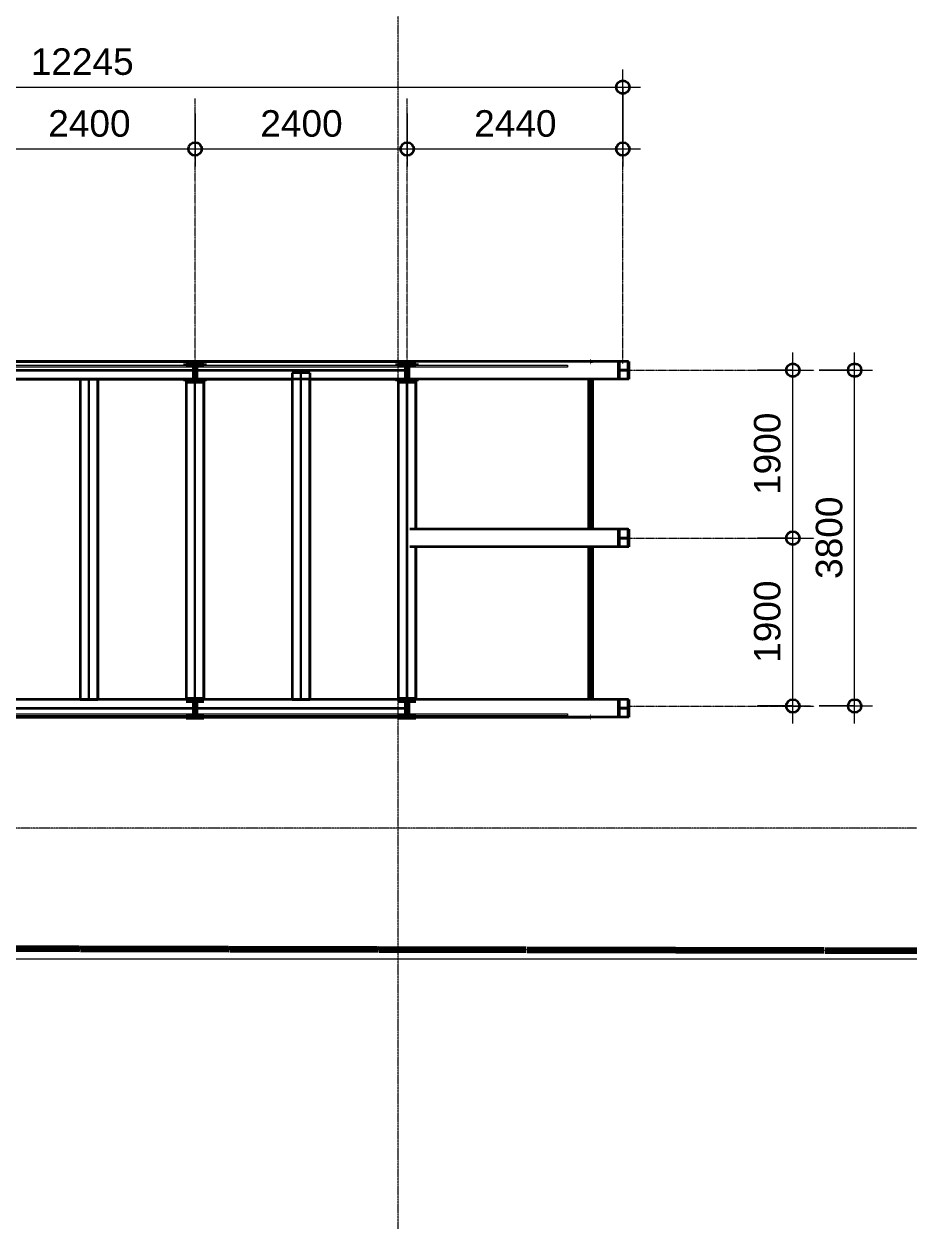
# Model space of a CAD drawing. Header units: millimetres. Extents: x -172 to 74841, y -20332 to 6639.
# Drawn here: x 27741 to 37754, y -20332 to -6697 of the extents above; entities that cross this region are included whole.
import ezdxf

# ---------------------------------------------------------------- set-up
doc = ezdxf.new("R2010")
doc.units = ezdxf.units.MM
for name, pattern in [('DPA_Grid _ Level 100', [10, 5.5, -1.6, 1.3, -1.6]), ('DPA_Hidden 100', [7.2, 4.7, -2.5]), ('DPA_Hidden 50', [3, 2, -1]), ('DPA_ROW', [32.5, 15, -2.5, 5, -2.5, 5, -2.5])]:
    doc.linetypes.add(name, pattern=pattern)
for name, color, linetype, lineweight in [('A-ANNO-DIMS', 1, 'Continuous', 9), ('A-ANNO-DIMS-100', 1, 'Continuous', 9), ('A-DETL', 1, 'Continuous', 70), ('A-GLAZ-CURT', 2, 'Continuous', 9), ('A-ROOF', 2, 'Continuous', 35), ('A-ROOF-FNSH', 2, 'Continuous', 35), ('C-PROP-LINE', 10, 'DPA_ROW', 100), ('S-BEAM', 2, 'Continuous', 35), ('S-COLS', 6, 'Continuous', 70), ('S-COLS-E', 2, 'Continuous', 35), ('S-GRID', 251, 'Continuous', 9)]:
    doc.layers.add(name, color=color, linetype=linetype, lineweight=lineweight)
doc.styles.add('Arial_6', font='arial.ttf', dxfattribs={"height": 300})
doc.dimstyles.new('DPA-DIM-3_0_C-C', dxfattribs={"dimscale": 304.8, "dimtxt": 306.07782, "dimasz": 0.492126, "dimexe": 0.656168, "dimexo": 0.0625, "dimgap": 0.164042, "dimtad": 1, "dimdec": 0, "dimzin": 0, "dimdsep": 46, "dimtxsty": 'Arial_6', "dimblk1": 'DOTBLANK', "dimblk2": 'DOTBLANK', "dimsah": 1, "dimcen": 0.09, "dimdle": 0.656168, "dimadec": 8, "dimazin": 0, "dimtfac": 1, "dimtdec": 4, "dimtix": 1, "dimtmove": 0, "dimatfit": 3, "dimfxl": 1.312336, "dimfxlon": 1, "dimtvp": 1, "dimtolj": 1, "dimtzin": 0, "dimarcsym": 2})

# ---------------------------------------------------------------- blocks, each defined once
blk = doc.blocks.new('H-Wide Flange-Column - H200x200x49_9-V12-4214-01 ENLARGED ENTRANCE 4 GROUND LEVEL - REFLECTED CEILING PLAN')
at = {"layer": 'S-COLS-E', "lineweight": 9}
h = blk.add_hatch(dxfattribs=at)
h.set_pattern_fill('FP_13', color=256, style=0, pattern_type=2)
h.set_pattern_definition([(225, (-904182.32, -14439.4), (251.44717, -251.44717), []), (225, (-904182.32, -14820.4), (251.44717, -251.44717), [])])
h.paths.add_polyline_path([(100, 100), (-100, 100), (-100, 88), (-17, 88), (-7, 83), (-4, 75), (-4, -75), (-8, -84), (-17, -88), (-100, -88), (-100, -100), (100, -100), (100, -88), (17, -88), (8, -84), (4, -75), (4, 75), (8, 84), (17, 88), (100, 88)])
at = {"layer": 'S-COLS'}
for p, q in [((-100, 100), (100, 100)), ((-100, 88), (-100, 100)), ((-17, 88), (-100, 88)), ((-4, -75), (-4, 75)), ((4, 75), (4, -75)), ((100, 88), (17, 88)), ((100, 100), (100, 88)), ((-100, -100), (-100, -88)), ((-100, -88), (-17, -88)), ((100, -100), (-100, -100)), ((17, -88), (100, -88)), ((100, -88), (100, -100))]:
    blk.add_line(p, q, dxfattribs=at)
for centre, start, end in [((-17, 75), 360, 90), ((17, 75), 90, 180), ((-17, -75), 270, 0), ((17, -75), 180, 270)]:
    blk.add_arc(centre, 13, start, end, dxfattribs=at)
blk = doc.blocks.new('H-Wide Flange-Column - H200x200x49_9-V13-4214-01 ENLARGED ENTRANCE 4 GROUND LEVEL - REFLECTED CEILING PLAN')
at = {"layer": 'S-COLS-E', "lineweight": 9}
h = blk.add_hatch(dxfattribs=at)
h.set_pattern_fill('FP_14', color=256, style=0, pattern_type=2)
h.set_pattern_definition([(225, (-906582.32, -14439.4), (251.44717, -251.44717), []), (225, (-906582.32, -14820.4), (251.44717, -251.44717), [])])
h.paths.add_polyline_path([(100, 100), (-100, 100), (-100, 88), (-17, 88), (-7, 83), (-4, 75), (-4, -75), (-8, -84), (-17, -88), (-100, -88), (-100, -100), (100, -100), (100, -88), (17, -88), (8, -84), (4, -75), (4, 75), (8, 84), (17, 88), (100, 88)])
at = {"layer": 'S-COLS'}
for p, q in [((-100, 100), (100, 100)), ((-100, 88), (-100, 100)), ((-17, 88), (-100, 88)), ((-4, -75), (-4, 75)), ((4, 75), (4, -75)), ((100, 88), (17, 88)), ((100, 100), (100, 88)), ((-100, -100), (-100, -88)), ((-100, -88), (-17, -88)), ((100, -100), (-100, -100)), ((17, -88), (100, -88)), ((100, -88), (100, -100))]:
    blk.add_line(p, q, dxfattribs=at)
for centre, start, end in [((-17, 75), 360, 90), ((17, 75), 90, 180), ((-17, -75), 270, 0), ((17, -75), 180, 270)]:
    blk.add_arc(centre, 13, start, end, dxfattribs=at)
blk = doc.blocks.new('H-Wide Flange-Column - H200x200x49_9-V15-4214-01 ENLARGED ENTRANCE 4 GROUND LEVEL - REFLECTED CEILING PLAN')
at = {"layer": 'S-COLS-E', "lineweight": 9}
h = blk.add_hatch(dxfattribs=at)
h.set_pattern_fill('FP_16', color=256, style=0, pattern_type=2)
h.set_pattern_definition([(225, (-904182.32, -10639.4), (251.44717, -251.44717), []), (225, (-904182.32, -11020.4), (251.44717, -251.44717), [])])
h.paths.add_polyline_path([(40, 100), (-100, 100), (-100, 88), (-17, 88), (-8, 84), (-4, 75), (-4, -75), (-8, -84), (-17, -88), (-100, -88), (-100, -100), (100, -100), (100, -88), (17, -88), (7, -83), (4, -75), (4, 75), (8, 84), (17, 88), (100, 88), (100, 100)])
at = {"layer": 'S-COLS'}
for p, q in [((-100, 100), (100, 100)), ((-100, 88), (-100, 100)), ((-17, 88), (-100, 88)), ((-4, -75), (-4, 75)), ((4, 75), (4, -75)), ((100, 88), (17, 88)), ((100, 100), (100, 88)), ((-100, -100), (-100, -88)), ((-100, -88), (-17, -88)), ((100, -100), (-100, -100)), ((17, -88), (100, -88)), ((100, -88), (100, -100))]:
    blk.add_line(p, q, dxfattribs=at)
for centre, start, end in [((-17, 75), 360, 90), ((17, 75), 90, 180), ((-17, -75), 270, 0), ((17, -75), 180, 270)]:
    blk.add_arc(centre, 13, start, end, dxfattribs=at)
blk = doc.blocks.new('H-Wide Flange-Column - H200x200x49_9-V16-4214-01 ENLARGED ENTRANCE 4 GROUND LEVEL - REFLECTED CEILING PLAN')
at = {"layer": 'S-COLS-E', "lineweight": 9}
h = blk.add_hatch(dxfattribs=at)
h.set_pattern_fill('FP_17', color=256, style=0, pattern_type=2)
h.set_pattern_definition([(225, (-906582.32, -10639.4), (251.44717, -251.44717), []), (225, (-906582.32, -11020.4), (251.44717, -251.44717), [])])
h.paths.add_polyline_path([(-76, 100), (-100, 100), (-100, 88), (-17, 88), (-8, 84), (-4, 75), (-4, -75), (-8, -84), (-17, -88), (-100, -88), (-100, -100), (100, -100), (100, -88), (17, -88), (7, -83), (4, -75), (4, 75), (8, 84), (17, 88), (100, 88), (100, 100)])
at = {"layer": 'S-COLS'}
for p, q in [((-100, 100), (100, 100)), ((-100, 88), (-100, 100)), ((-17, 88), (-100, 88)), ((-4, -75), (-4, 75)), ((4, 75), (4, -75)), ((100, 88), (17, 88)), ((100, 100), (100, 88)), ((-100, -100), (-100, -88)), ((-100, -88), (-17, -88)), ((100, -100), (-100, -100)), ((17, -88), (100, -88)), ((100, -88), (100, -100))]:
    blk.add_line(p, q, dxfattribs=at)
for centre, start, end in [((-17, 75), 360, 90), ((17, 75), 90, 180), ((-17, -75), 270, 0), ((17, -75), 180, 270)]:
    blk.add_arc(centre, 13, start, end, dxfattribs=at)
blk = doc.blocks.new('H-Wide Flange Beams - H200x200x49_9-17794920-4214-01 ENLARGED ENTRANCE 4 GROUND LEVEL - REFLECTED CEILING PLAN')
at = {"layer": 'S-BEAM'}
for p, q in [((5481, 100), (-4294, 100)), ((-4294, 100), (5481, 100)), ((-4280, 100), (5481, 100)), ((-4280, 100), (5481, 100)), ((5481, 100), (5481, 88)), ((5481, 88), (5481, 100)), ((5481, 100), (5481, 88)), ((5481, 88), (5481, 100)), ((-4294, -100), (5481, -100)), ((-4294, -100), (5481, -100)), ((-4280, -100), (5481, -100)), ((-4280, -100), (5481, -100)), ((5481, -62), (5481, -100)), ((5481, -100), (5481, -62)), ((5481, -62), (5481, -100)), ((5481, -100), (5481, -62))]:
    blk.add_line(p, q, dxfattribs=at)
at = {"layer": 'S-BEAM', "linetype": 'DPA_Hidden 100', "lineweight": 9}
for p, q in [((-4226, 6), (-4253, 6)), ((-1826, 6), (-4218, 6)), ((574, 6), (-1818, 6)), ((2974, 6), (582, 6)), ((-4226, -7), (-4253, -7)), ((-1826, -7), (-4218, -7)), ((574, -7), (-1818, -7)), ((2974, -7), (582, -7))]:
    blk.add_line(p, q, dxfattribs=at)
blk = doc.blocks.new('H-Wide Flange Beams - H200x200x49_9-17794962-4214-01 ENLARGED ENTRANCE 4 GROUND LEVEL - REFLECTED CEILING PLAN')
at = {"layer": 'S-BEAM'}
for p, q in [((-4226, 100), (-4288, 100)), ((-4288, 100), (-4226, 100)), ((-4280, 100), (-4226, 100)), ((-4280, 100), (-4226, 100)), ((-3122, 100), (-4218, 100)), ((-4218, 100), (-3122, 100)), ((-4218, 100), (-3122, 100)), ((-4218, 100), (-1826, 100)), ((-1826, 100), (-2922, 100)), ((-2922, 100), (-1826, 100)), ((-2922, 100), (-1826, 100)), ((574, 100), (-1818, 100)), ((-1818, 100), (574, 100)), ((-1818, 100), (574, 100)), ((-1818, 100), (574, 100)), ((2974, 100), (582, 100)), ((582, 100), (2974, 100)), ((582, 100), (2974, 100)), ((582, 100), (2974, 100)), ((4774, 100), (2982, 100)), ((2982, 100), (4774, 100)), ((2982, 100), (4774, 100)), ((2982, 100), (4774, 100)), ((5481, 100), (4782, 100)), ((4782, 100), (5481, 100)), ((4782, 100), (5481, 100)), ((4782, 100), (5481, 100)), ((5481, 100), (5481, 87)), ((5481, 87), (5481, 100)), ((5481, 100), (5481, 87)), ((5481, 87), (5481, 100)), ((-4288, -100), (5481, -100)), ((-4288, -100), (5481, -100)), ((-4288, -100), (5481, -100)), ((-4288, -100), (5481, -100)), ((5481, -63), (5481, -100)), ((5481, -100), (5481, -63)), ((5481, -63), (5481, -100)), ((5481, -100), (5481, -63))]:
    blk.add_line(p, q, dxfattribs=at)
at = {"layer": 'S-BEAM', "linetype": 'DPA_Hidden 100', "lineweight": 9}
for p, q in [((-4226, 6), (-4253, 6)), ((-1826, 6), (-4218, 6)), ((574, 6), (-1818, 6)), ((2974, 6), (582, 6)), ((-4226, -7), (-4253, -7)), ((-1826, -7), (-4218, -7)), ((574, -7), (-1818, -7)), ((2974, -7), (582, -7))]:
    blk.add_line(p, q, dxfattribs=at)
blk = doc.blocks.new('H-Wide Flange Beams - H200x200x49_9-V20-4214-01 ENLARGED ENTRANCE 4 GROUND LEVEL - REFLECTED CEILING PLAN')
at = {"layer": 'S-BEAM'}
for p, q in [((-1196, 100), (-1196, 4)), ((-1196, 4), (-1196, 100)), ((-1196, 100), (-1196, 17)), ((-1196, 17), (-1196, 100)), ((2429, 100), (-1196, 100)), ((-1196, 100), (2429, 100)), ((-1196, 100), (2429, 100)), ((-1196, 100), (2429, 100)), ((-1196, 17), (-1196, 4)), ((-1196, 4), (-1196, 17)), ((2429, 100), (2429, 17)), ((2429, 17), (2429, 100)), ((2429, 100), (2429, -100)), ((2429, -100), (2429, 100)), ((2429, 17), (2429, 4)), ((2429, 4), (2429, 17)), ((-1196, -4), (-1196, -100)), ((-1196, -17), (-1196, -4)), ((-1196, -4), (-1196, -17)), ((-1196, -100), (-1196, -4)), ((-1196, -100), (-1196, -17)), ((-1196, -17), (-1196, -100)), ((-1196, -100), (2429, -100)), ((-1196, -100), (2429, -100)), ((-1196, -100), (2429, -100)), ((-1196, -100), (2429, -100)), ((2429, -17), (2429, -4)), ((2429, -4), (2429, -17)), ((2429, -100), (2429, -17)), ((2429, -17), (2429, -100))]:
    blk.add_line(p, q, dxfattribs=at)
at = {"layer": 'S-BEAM', "linetype": 'DPA_Hidden 100', "lineweight": 9}
for p, q in [((-1190, 6), (-1196, 6)), ((2429, 6), (-1171, 6)), ((-1190, -7), (-1196, -7)), ((2429, -7), (-1171, -7))]:
    blk.add_line(p, q, dxfattribs=at)
blk = doc.blocks.new('H-Wide Flange Beams - H200x200x49_9-V21-4214-01 ENLARGED ENTRANCE 4 GROUND LEVEL - REFLECTED CEILING PLAN')
at = {"layer": 'S-BEAM'}
for p, q in [((-1196, 100), (-1196, 4)), ((-1196, 17), (-1196, 100)), ((504, 100), (-1196, 100)), ((-1196, 100), (504, 100)), ((-1196, 4), (-1196, 57)), ((-1196, 57), (-1196, 17)), ((-1196, 17), (-1196, 4)), ((-1196, 4), (-1196, 17)), ((2429, 100), (704, 100)), ((704, 100), (2429, 100)), ((2429, 100), (2429, 17)), ((2429, -100), (2429, 100)), ((2429, 17), (2429, 57)), ((2429, 57), (2429, -100)), ((2429, 17), (2429, 4)), ((2429, 4), (2429, 17)), ((-1196, -4), (-1196, -100)), ((-1196, -17), (-1196, -4)), ((-1196, -4), (-1196, -17)), ((-1196, -100), (-1196, -4)), ((-1196, -100), (-1196, -17)), ((-1196, -17), (-1196, -100)), ((-1196, -100), (2429, -100)), ((-1196, -100), (2429, -100)), ((-1196, -100), (2429, -100)), ((-1196, -100), (2429, -100)), ((2429, -17), (2429, -4)), ((2429, -4), (2429, -17)), ((2429, -100), (2429, -17)), ((2429, -17), (2429, -100))]:
    blk.add_line(p, q, dxfattribs=at)
at = {"layer": 'S-BEAM', "linetype": 'DPA_Hidden 100', "lineweight": 9}
for p, q in [((-1190, 6), (-1196, 6)), ((2429, 6), (-1171, 6)), ((-1190, -7), (-1196, -7)), ((2429, -7), (-1171, -7))]:
    blk.add_line(p, q, dxfattribs=at)
blk = doc.blocks.new('H-Wide Flange Beams - H200x200x49_9-V22-4214-01 ENLARGED ENTRANCE 4 GROUND LEVEL - REFLECTED CEILING PLAN')
at = {"layer": 'S-BEAM'}
for p, q in [((-1196, 100), (-1196, -100)), ((-1196, -100), (-1196, 100)), ((-1196, 100), (-1196, 17)), ((-1196, 17), (-1196, 100)), ((2429, 100), (-1196, 100)), ((-1196, 100), (2429, 100)), ((-1196, 100), (2429, 100)), ((-1196, 100), (2429, 100)), ((-1196, 17), (-1196, 4)), ((-1196, 4), (-1196, 17)), ((2429, 100), (2429, 17)), ((2429, 17), (2429, 100)), ((2429, 100), (2429, -100)), ((2429, -100), (2429, 100)), ((2429, 17), (2429, 4)), ((2429, 4), (2429, 17)), ((-1196, -17), (-1196, -4)), ((-1196, -4), (-1196, -17)), ((-1196, -100), (-1196, -17)), ((-1196, -17), (-1196, -100)), ((-1196, -100), (2429, -100)), ((-1196, -100), (2429, -100)), ((-1196, -100), (2429, -100)), ((-1196, -100), (2429, -100)), ((2429, -17), (2429, -4)), ((2429, -4), (2429, -17)), ((2429, -100), (2429, -17)), ((2429, -17), (2429, -100))]:
    blk.add_line(p, q, dxfattribs=at)
at = {"layer": 'S-BEAM', "linetype": 'DPA_Hidden 100', "lineweight": 9}
for p, q in [((2429, 6), (-1196, 6)), ((2429, -7), (-1196, -7))]:
    blk.add_line(p, q, dxfattribs=at)
blk = doc.blocks.new('H-Wide Flange Beams - H200x200x49_9-17770549-4214-01 ENLARGED ENTRANCE 4 GROUND LEVEL - REFLECTED CEILING PLAN')
at = {"layer": 'S-BEAM'}
for p, q in [((-1196, 100), (-1196, -100)), ((-1196, 100), (2500, 100)), ((2500, 100), (-1125, 100)), ((-1125, 100), (2500, 100)), ((-1125, 100), (2500, 100)), ((2500, 100), (2500, 17)), ((2500, 17), (2500, 100)), ((2500, 100), (2500, -100)), ((2500, -100), (2500, 100)), ((2500, 17), (2500, 4)), ((2500, 4), (2500, 17)), ((-1196, -100), (2500, -100)), ((-1125, -100), (2500, -100)), ((-1125, -100), (2500, -100)), ((-1125, -100), (2500, -100)), ((2500, -17), (2500, -4)), ((2500, -4), (2500, -17)), ((2500, -100), (2500, -17)), ((2500, -17), (2500, -100))]:
    blk.add_line(p, q, dxfattribs=at)
at = {"layer": 'S-BEAM', "linetype": 'DPA_Hidden 100', "lineweight": 9}
for p, q in [((2500, 6), (-1196, 6)), ((2500, -7), (-1196, -7))]:
    blk.add_line(p, q, dxfattribs=at)
blk = doc.blocks.new('H-Wide Flange Beams - H200x200x49_9-V23-4214-01 ENLARGED ENTRANCE 4 GROUND LEVEL - REFLECTED CEILING PLAN')
at = {"layer": 'S-BEAM'}
for p, q in [((-901790, -14339), (-904223, -14339)), ((-901682, -14339), (-902083, -14339)), ((-901790, -14539), (-901790, -14339)), ((-901790, -14339), (-901783, -14339)), ((-901783, -14339), (-901783, -14422)), ((-901775, -14435), (-901689, -14435)), ((-901689, -14443), (-901775, -14443)), ((-901682, -14422), (-901682, -14339)), ((-901682, -14339), (-901675, -14339)), ((-901675, -14339), (-901675, -14539)), ((-901790, -14539), (-904223, -14539)), ((-901682, -14539), (-902083, -14539)), ((-901783, -14539), (-901790, -14539)), ((-901783, -14456), (-901783, -14539)), ((-901682, -14539), (-901682, -14456)), ((-901675, -14539), (-901682, -14539))]:
    blk.add_line(p, q, dxfattribs=at)
for centre, start_param, end_param in [((-901775, -14422), 1.570796, 3.141593), ((-901775, -14456), 0, 1.570796), ((-901689, -14422), 3.141593, 4.712389), ((-901689, -14456), 4.712389, 6.283185)]:
    blk.add_ellipse(centre, major_axis=(0, 13), ratio=0.573576, start_param=start_param, end_param=end_param, dxfattribs=at)
blk = doc.blocks.new('H-Wide Flange Beams - H200x200x49_9-V24-4214-01 ENLARGED ENTRANCE 4 GROUND LEVEL - REFLECTED CEILING PLAN')
at = {"layer": 'S-BEAM'}
for p, q in [((-901790, -12414), (-904152, -12414)), ((-901682, -12414), (-902083, -12414)), ((-901790, -12614), (-901790, -12414)), ((-901790, -12414), (-901783, -12414)), ((-901783, -12414), (-901783, -12497)), ((-901783, -12531), (-901783, -12614)), ((-901775, -12510), (-901689, -12510)), ((-901689, -12518), (-901775, -12518)), ((-901682, -12497), (-901682, -12414)), ((-901682, -12414), (-901675, -12414)), ((-901682, -12614), (-901682, -12531)), ((-901675, -12414), (-901675, -12614)), ((-901790, -12614), (-904152, -12614)), ((-901682, -12614), (-902083, -12614)), ((-901783, -12614), (-901790, -12614)), ((-901675, -12614), (-901682, -12614))]:
    blk.add_line(p, q, dxfattribs=at)
for centre, start_param, end_param in [((-901775, -12497), 1.570796, 3.141593), ((-901775, -12531), 0, 1.570796), ((-901689, -12497), 3.141593, 4.712389), ((-901689, -12531), 4.712389, 6.283185)]:
    blk.add_ellipse(centre, major_axis=(0, 13), ratio=0.573576, start_param=start_param, end_param=end_param, dxfattribs=at)
blk = doc.blocks.new('H-Wide Flange Beams - H200x200x49_9-V25-4214-01 ENLARGED ENTRANCE 4 GROUND LEVEL - REFLECTED CEILING PLAN')
at = {"layer": 'S-BEAM'}
for p, q in [((-901790, -10514), (-904223, -10514)), ((-901682, -10514), (-904115, -10514)), ((-901790, -10714), (-901790, -10514)), ((-901790, -10514), (-901783, -10514)), ((-901783, -10514), (-901783, -10597)), ((-901783, -10631), (-901783, -10714)), ((-901775, -10610), (-901689, -10610)), ((-901689, -10618), (-901775, -10618)), ((-901682, -10597), (-901682, -10514)), ((-901682, -10514), (-901675, -10514)), ((-901682, -10714), (-901682, -10631)), ((-901675, -10514), (-901675, -10714)), ((-904186, -10714), (-904223, -10714)), ((-901790, -10714), (-904178, -10714)), ((-901682, -10714), (-902083, -10714)), ((-901783, -10714), (-901790, -10714)), ((-901675, -10714), (-901682, -10714))]:
    blk.add_line(p, q, dxfattribs=at)
for centre, start_param, end_param in [((-901775, -10597), 1.570796, 3.141593), ((-901775, -10631), 0, 1.570796), ((-901689, -10597), 3.141593, 4.712389), ((-901689, -10631), 4.712389, 6.283185)]:
    blk.add_ellipse(centre, major_axis=(0, 13), ratio=0.573576, start_param=start_param, end_param=end_param, dxfattribs=at)
blk = doc.blocks.new('System Panel - Glazed-17798292-4214-01 ENLARGED ENTRANCE 4 GROUND LEVEL - REFLECTED CEILING PLAN')
at = {"layer": 'A-GLAZ-CURT'}
for p, q in [((-4748, -12), (-4748, 5)), ((-4745, 12), (-2359, 12)), ((-2345, 12), (41, 12)), ((55, 12), (2441, 12)), ((2455, 12), (4263, 12)), ((4263, 12), (4263, -12)), ((-2356, -12), (-4748, -12)), ((44, -12), (-2348, -12)), ((2444, -12), (52, -12)), ((4263, -12), (2452, -12))]:
    blk.add_line(p, q, dxfattribs=at)
blk = doc.blocks.new('System Panel - Glazed-V34-4214-01 ENLARGED ENTRANCE 4 GROUND LEVEL - REFLECTED CEILING PLAN')
at = {"layer": 'A-GLAZ-CURT'}
for p, q in [((-4748, 0), (-4748, 12)), ((-4748, 12), (-2356, 12)), ((-2348, 12), (44, 12)), ((52, 12), (2444, 12)), ((2452, 12), (4263, 12)), ((4263, 12), (4263, -12)), ((-2369, -12), (-4735, -12)), ((31, -12), (-2335, -12)), ((2431, -12), (65, -12)), ((4263, -12), (2465, -12))]:
    blk.add_line(p, q, dxfattribs=at)
blk = doc.blocks.new('Family - ___-5116072-4214-01 ENLARGED ENTRANCE 4 GROUND LEVEL - REFLECTED CEILING PLAN')
at = {"layer": 'C-PROP-LINE'}
blk.add_line((-885326, -17215), (-921961, -17133), dxfattribs=at)
blk = doc.blocks.new('DIMBLOCK14-4214-01 ENLARGED ENTRANCE 4 GROUND LEVEL - REFLECTED CEILING PLAN')
at = {"layer": 'A-ANNO-DIMS-100'}
for p, q in [((27276, -7710), (27276, -8310)), ((27276, -8110), (27276, -7710)), ((29676, -7710), (29676, -8310)), ((29676, -8110), (29676, -7710)), ((27276, -8110), (29676, -8110))]:
    blk.add_line(p, q, dxfattribs=at)
at = {"layer": 'A-ANNO-DIMS-100', "lineweight": 35}
for centre in [(27276, -8110), (29676, -8110)]:
    blk.add_circle(centre, 75, dxfattribs=at)
at = {"layer": 'A-ANNO-DIMS-100', "color": 0, "insert": (28014, -7671), "char_height": 300, "width": 1107.53, "attachment_point": 1, "line_spacing_factor": 0.941778, "style": 'Arial_6'}
blk.add_mtext('2400', dxfattribs=at)
blk = doc.blocks.new('_DotBlank')
at = {"color": 0, "linetype": 'ByBlock', "lineweight": -2}
blk.add_line((-0.5, 0), (-1, 0), dxfattribs=at)
blk.add_circle((0, 0), 0.5, dxfattribs=at)
blk = doc.blocks.new('DIMBLOCK15-4214-01 ENLARGED ENTRANCE 4 GROUND LEVEL - REFLECTED CEILING PLAN')
at = {"layer": 'A-ANNO-DIMS-100'}
for p, q in [((29676, -7710), (29676, -8310)), ((29676, -8110), (29676, -7710)), ((32076, -7710), (32076, -8310)), ((32076, -8110), (32076, -7710)), ((29676, -8110), (32076, -8110))]:
    blk.add_line(p, q, dxfattribs=at)
at = {"layer": 'A-ANNO-DIMS-100', "lineweight": 35}
for centre in [(29676, -8110), (32076, -8110)]:
    blk.add_circle(centre, 75, dxfattribs=at)
at = {"layer": 'A-ANNO-DIMS-100', "color": 0, "insert": (30414, -7671), "char_height": 300, "width": 1107.53, "attachment_point": 1, "line_spacing_factor": 0.941778, "style": 'Arial_6'}
blk.add_mtext('2400', dxfattribs=at)
blk = doc.blocks.new('DIMBLOCK16-4214-01 ENLARGED ENTRANCE 4 GROUND LEVEL - REFLECTED CEILING PLAN')
at = {"layer": 'A-ANNO-DIMS-100'}
for p, q in [((32076, -7710), (32076, -8310)), ((32076, -8110), (32076, -7710)), ((34516, -7710), (34516, -8310)), ((34516, -8110), (34516, -7710)), ((32076, -8110), (34716, -8110))]:
    blk.add_line(p, q, dxfattribs=at)
at = {"layer": 'A-ANNO-DIMS-100', "lineweight": 35}
for centre in [(32076, -8110), (34516, -8110)]:
    blk.add_circle(centre, 75, dxfattribs=at)
at = {"layer": 'A-ANNO-DIMS-100', "color": 0, "insert": (32834, -7671), "char_height": 300, "width": 1107.53, "attachment_point": 1, "line_spacing_factor": 0.941778, "style": 'Arial_6'}
blk.add_mtext('2440', dxfattribs=at)
blk = doc.blocks.new('DIMBLOCK18-4214-01 ENLARGED ENTRANCE 4 GROUND LEVEL - REFLECTED CEILING PLAN')
at = {"layer": 'A-ANNO-DIMS-100'}
for p, q in [((36040, -12514), (36640, -12514)), ((36440, -12514), (36040, -12514)), ((36440, -14614), (36440, -12514)), ((36040, -14414), (36640, -14414)), ((36440, -14414), (36040, -14414))]:
    blk.add_line(p, q, dxfattribs=at)
at = {"layer": 'A-ANNO-DIMS-100', "lineweight": 35}
for centre in [(36440, -12514), (36440, -14414)]:
    blk.add_circle(centre, 75, dxfattribs=at)
at = {"layer": 'A-ANNO-DIMS-100', "color": 0, "insert": (36000, -13926), "char_height": 300, "width": 1107.53, "attachment_point": 1, "rotation": 90, "line_spacing_factor": 0.941778, "style": 'Arial_6'}
blk.add_mtext('1900', dxfattribs=at)
blk = doc.blocks.new('DIMBLOCK19-4214-01 ENLARGED ENTRANCE 4 GROUND LEVEL - REFLECTED CEILING PLAN')
at = {"layer": 'A-ANNO-DIMS-100'}
for p, q in [((36440, -12514), (36440, -10414)), ((36040, -10614), (36640, -10614)), ((36440, -10614), (36040, -10614)), ((36040, -12514), (36640, -12514)), ((36440, -12514), (36040, -12514))]:
    blk.add_line(p, q, dxfattribs=at)
at = {"layer": 'A-ANNO-DIMS-100', "lineweight": 35}
for centre in [(36440, -10614), (36440, -12514)]:
    blk.add_circle(centre, 75, dxfattribs=at)
at = {"layer": 'A-ANNO-DIMS-100', "color": 0, "insert": (36000, -12026), "char_height": 300, "width": 1107.53, "attachment_point": 1, "rotation": 90, "line_spacing_factor": 0.941778, "style": 'Arial_6'}
blk.add_mtext('1900', dxfattribs=at)
blk = doc.blocks.new('DIMBLOCK20-4214-01 ENLARGED ENTRANCE 4 GROUND LEVEL - REFLECTED CEILING PLAN')
at = {"layer": 'A-ANNO-DIMS-100'}
for p, q in [((37140, -14614), (37140, -10414)), ((36740, -10614), (37340, -10614)), ((37140, -10614), (36740, -10614)), ((36740, -14414), (37340, -14414)), ((37140, -14414), (36740, -14414))]:
    blk.add_line(p, q, dxfattribs=at)
at = {"layer": 'A-ANNO-DIMS-100', "lineweight": 35}
for centre in [(37140, -10614), (37140, -14414)]:
    blk.add_circle(centre, 75, dxfattribs=at)
at = {"layer": 'A-ANNO-DIMS-100', "color": 0, "insert": (36700, -12976), "char_height": 300, "width": 1107.53, "attachment_point": 1, "rotation": 90, "line_spacing_factor": 0.941778, "style": 'Arial_6'}
blk.add_mtext('3800', dxfattribs=at)
blk = doc.blocks.new('DIMBLOCK21-4214-01 ENLARGED ENTRANCE 4 GROUND LEVEL - REFLECTED CEILING PLAN')
at = {"layer": 'A-ANNO-DIMS-100'}
for p, q in [((22271, -7810), (22271, -7210)), ((34516, -7810), (34516, -7210)), ((22071, -7410), (34716, -7410)), ((22271, -7410), (22271, -7810)), ((34516, -7410), (34516, -7810))]:
    blk.add_line(p, q, dxfattribs=at)
at = {"layer": 'A-ANNO-DIMS-100', "lineweight": 35}
for centre in [(22271, -7410), (34516, -7410)]:
    blk.add_circle(centre, 75, dxfattribs=at)
at = {"layer": 'A-ANNO-DIMS-100', "color": 0, "insert": (27816, -6971), "char_height": 300, "width": 1384.41, "attachment_point": 1, "line_spacing_factor": 0.941778, "style": 'Arial_6'}
blk.add_mtext('12245', dxfattribs=at)

msp = doc.modelspace()

# ---------------------------------------------------------------- linework, layer by layer
at = {"layer": 'A-DETL', "color": 8, "linetype": 'DPA_Hidden 50', "lineweight": 9}
for p, q in [((29675.8, -10539.4), (29675.8, -7539.4)), ((32075.8, -10539.4), (32075.8, -7539.4)), ((34515.8, -10539.4), (34515.8, -7539.4)), ((34583, -10614.4), (36683, -10614.4)), ((34583, -12514.4), (36683, -12514.4)), ((34583, -14414.4), (36683, -14414.4))]:
    msp.add_line(p, q, dxfattribs=at)
at = {"layer": 'A-DETL', "linetype": 'DPA_Hidden 100', "lineweight": 9}
msp.add_line((20620.7, -17276.1), (68477.6, -17276.1), dxfattribs=at)
at = {"layer": 'A-ROOF'}
for p, q in [((32133, -10514.4), (22171.8, -10514.4)), ((22171.8, -10514.4), (32133, -10514.4)), ((34148.6, -10514.4), (32133, -10514.4)), ((34173, -12414.4), (34173, -10714.4)), ((34173, -14339.4), (34173, -12614.4)), ((22171.8, -14540.4), (32133, -14540.4)), ((32133, -14540.4), (22171.8, -14540.4)), ((32133, -14540.4), (34148.6, -14540.4))]:
    msp.add_line(p, q, dxfattribs=at)
at = {"layer": 'A-ROOF', "color": 10, "lineweight": 70}
for p, q in [((34148.6, -10514.4), (34150.3, -10514.4)), ((34148.6, -12414.4), (34148.6, -10714.4)), ((34150.3, -12414.4), (34150.3, -10714.4)), ((34148.6, -14339.4), (34148.6, -12614.4)), ((34150.3, -14339.4), (34150.3, -12614.4)), ((34150.3, -14540.4), (34148.6, -14540.4))]:
    msp.add_line(p, q, dxfattribs=at)
at = {"layer": 'A-ROOF', "color": 7}
for p, q in [((34150.3, -10514.4), (34173, -10514.4)), ((34173, -14540.4), (34150.3, -14540.4))]:
    msp.add_line(p, q, dxfattribs=at)
at = {"layer": 'A-ROOF-FNSH', "color": 7}
for p, q in [((34173, -10514.4), (34174.7, -10514.4)), ((34174.7, -10714.4), (34174.7, -12414.4)), ((34174.7, -12614.4), (34174.7, -14339.4)), ((34174.7, -14540.4), (34173, -14540.4))]:
    msp.add_line(p, q, dxfattribs=at)
at = {"layer": 'S-GRID', "linetype": 'DPA_Grid _ Level 100'}
for p, q in [((31975.7, -20332.4), (31975.7, 5738.9)), ((74767.8, -15796), (11112.7, -15796))]:
    msp.add_line(p, q, dxfattribs=at)

# ---------------------------------------------------------------- block references
at = {"layer": 'A-GLAZ-CURT'}
for name, p in [('System Panel - Glazed-17798292-4214-01 ENLARGED ENTRANCE 4 GROUND LEVEL - REFLECTED CEILING PLAN', (29627.8, -10568.9)), ('System Panel - Glazed-V34-4214-01 ENLARGED ENTRANCE 4 GROUND LEVEL - REFLECTED CEILING PLAN', (29627.8, -14514.9))]:
    msp.add_blockref(name, p, dxfattribs=at)
at = {"layer": 'C-PROP-LINE'}
msp.add_blockref('Family - ___-5116072-4214-01 ENLARGED ENTRANCE 4 GROUND LEVEL - REFLECTED CEILING PLAN', (936258.1, 0), dxfattribs=at)
at = {"layer": 'S-BEAM'}
for name, p, rotation in [('H-Wide Flange Beams - H200x200x49_9-17794962-4214-01 ENLARGED ENTRANCE 4 GROUND LEVEL - REFLECTED CEILING PLAN', (27853.3, -10614.4), 180), ('H-Wide Flange Beams - H200x200x49_9-V22-4214-01 ENLARGED ENTRANCE 4 GROUND LEVEL - REFLECTED CEILING PLAN', (28475.8, -11910.4), 270.0000000000007), ('H-Wide Flange Beams - H200x200x49_9-V20-4214-01 ENLARGED ENTRANCE 4 GROUND LEVEL - REFLECTED CEILING PLAN', (29675.8, -11910.4), 270.0000000000007), ('H-Wide Flange Beams - H200x200x49_9-17770549-4214-01 ENLARGED ENTRANCE 4 GROUND LEVEL - REFLECTED CEILING PLAN', (30875.8, -11839.4), 270.0000000000007), ('H-Wide Flange Beams - H200x200x49_9-V21-4214-01 ENLARGED ENTRANCE 4 GROUND LEVEL - REFLECTED CEILING PLAN', (32075.8, -11910.4), 270.0000000000007), ('H-Wide Flange Beams - H200x200x49_9-17794920-4214-01 ENLARGED ENTRANCE 4 GROUND LEVEL - REFLECTED CEILING PLAN', (27853.3, -14439.4), 180)]:
    msp.add_blockref(name, p, dxfattribs=dict(at, rotation=rotation))
for name in ['H-Wide Flange Beams - H200x200x49_9-V25-4214-01 ENLARGED ENTRANCE 4 GROUND LEVEL - REFLECTED CEILING PLAN', 'H-Wide Flange Beams - H200x200x49_9-V24-4214-01 ENLARGED ENTRANCE 4 GROUND LEVEL - REFLECTED CEILING PLAN', 'H-Wide Flange Beams - H200x200x49_9-V23-4214-01 ENLARGED ENTRANCE 4 GROUND LEVEL - REFLECTED CEILING PLAN']:
    msp.add_blockref(name, (936258.1, 0), dxfattribs=at)
at = {"layer": 'S-COLS-E', "rotation": 180}
for name, p in [('H-Wide Flange-Column - H200x200x49_9-V16-4214-01 ENLARGED ENTRANCE 4 GROUND LEVEL - REFLECTED CEILING PLAN', (29675.8, -10639.4)), ('H-Wide Flange-Column - H200x200x49_9-V15-4214-01 ENLARGED ENTRANCE 4 GROUND LEVEL - REFLECTED CEILING PLAN', (32075.8, -10639.4)), ('H-Wide Flange-Column - H200x200x49_9-V13-4214-01 ENLARGED ENTRANCE 4 GROUND LEVEL - REFLECTED CEILING PLAN', (29675.8, -14439.4)), ('H-Wide Flange-Column - H200x200x49_9-V12-4214-01 ENLARGED ENTRANCE 4 GROUND LEVEL - REFLECTED CEILING PLAN', (32075.8, -14439.4))]:
    msp.add_blockref(name, p, dxfattribs=at)

# ---------------------------------------------------------------- dimensions: what is measured, and where the dimension line sits
at = {"layer": 'A-ANNO-DIMS'}
for base, p1, p2, override, picture, middle in [((34515.8, -7410.3), (22270.8, -7810.3), (34515.8, -7810.3), {"dimpost": '<>', "dimfxl": 12245}, 'DIMBLOCK21-4214-01 ENLARGED ENTRANCE 4 GROUND LEVEL - REFLECTED CEILING PLAN', (28393.3, -7207.1)), ((29675.8, -8110.3), (27275.8, -7710.3), (29675.8, -7710.3), {"dimpost": '<>', "dimfxl": 2400}, 'DIMBLOCK14-4214-01 ENLARGED ENTRANCE 4 GROUND LEVEL - REFLECTED CEILING PLAN', (28475.8, -7907.1)), ((32075.8, -8110.3), (29675.8, -7710.3), (32075.8, -7710.3), {"dimpost": '<>', "dimfxl": 2400}, 'DIMBLOCK15-4214-01 ENLARGED ENTRANCE 4 GROUND LEVEL - REFLECTED CEILING PLAN', (30875.8, -7907.1)), ((34515.8, -8110.3), (32075.8, -7710.3), (34515.8, -7710.3), {"dimpost": '<>', "dimfxl": 2440}, 'DIMBLOCK16-4214-01 ENLARGED ENTRANCE 4 GROUND LEVEL - REFLECTED CEILING PLAN', (33295.8, -7907.1))]:
    dim = msp.add_linear_dim(base=base, p1=p1, p2=p2, dimstyle='DPA-DIM-3_0_C-C', override=override, dxfattribs=at)
    dim.commit()
    dim.dimension.update_dxf_attribs({"geometry": picture, "text_midpoint": middle})
for base, p1, p2, override, picture, middle in [((36439.7, -10614.4), (36039.7, -12514.4), (36039.7, -10614.4), {"dimpost": '<>', "dimfxl": 1900}, 'DIMBLOCK19-4214-01 ENLARGED ENTRANCE 4 GROUND LEVEL - REFLECTED CEILING PLAN', (36236.5, -11564.4)), ((37139.7, -10614.4), (36739.7, -14414.4), (36739.7, -10614.4), {"dimpost": '<>', "dimfxl": 3800}, 'DIMBLOCK20-4214-01 ENLARGED ENTRANCE 4 GROUND LEVEL - REFLECTED CEILING PLAN', (36936.4, -12514.4)), ((36439.7, -12514.4), (36039.7, -14414.4), (36039.7, -12514.4), {"dimpost": '<>', "dimfxl": 1900}, 'DIMBLOCK18-4214-01 ENLARGED ENTRANCE 4 GROUND LEVEL - REFLECTED CEILING PLAN', (36236.5, -13464.4))]:
    dim = msp.add_linear_dim(base=base, p1=p1, p2=p2, angle=90, dimstyle='DPA-DIM-3_0_C-C', override=override, dxfattribs=at)
    dim.commit()
    dim.dimension.update_dxf_attribs({"geometry": picture, "text_midpoint": middle})

doc.saveas('drawing.dxf')
